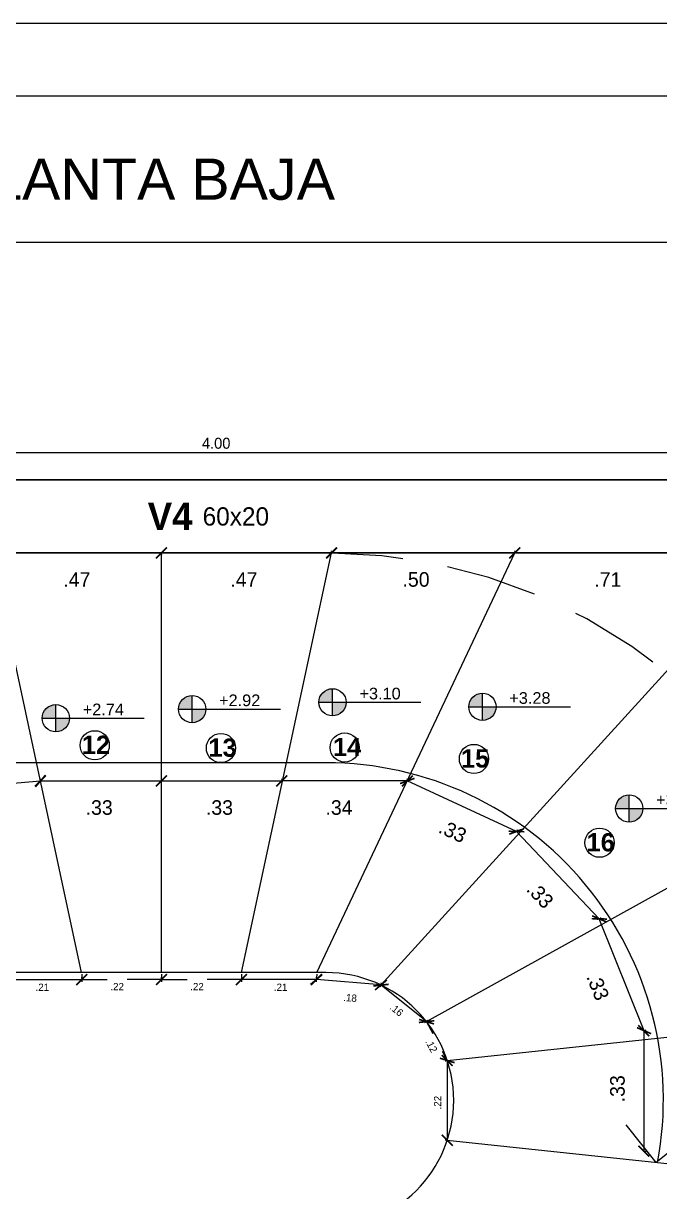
# Model space of a CAD drawing. Header units: millimetres. Extents: x -7 to 1246, y -1 to 1401.
# Drawn here: x 50.69 to 59.41, y 12.86 to 28.86 of the extents above; entities that cross this region are included whole.
import ezdxf
from ezdxf.enums import TextEntityAlignment as Align

# ---------------------------------------------------------------- set-up
doc = ezdxf.new("R2010")
doc.units = ezdxf.units.MM
doc.linetypes.add('HIDDEN', pattern=[0.375, 0.25, -0.125])
for name, color, linetype, lineweight in [('Anotaciones', 250, 'Continuous', 5), ('Cotas', 152, 'Continuous', 5), ('HATCH', 250, 'Continuous', 15), ('Muros', 7, 'Continuous', 30), ('Proyeccion', 252, 'HIDDEN', 13), ('Textos', 250, 'Continuous', 15), ('Vista', 252, 'Continuous', 13)]:
    doc.layers.add(name, color=color, linetype=linetype, lineweight=lineweight)
doc.layers.add('texto estructura', color=250, linetype='Continuous')
doc.styles.add('CENTURYGOTIC', font='GOTHIC.TTF')
doc.styles.add('Estilo_Generado_2', font='GOTHICB.TTF')
doc.styles.get("Standard").update_dxf_attribs({"font": 'arial.ttf'})
doc.dimstyles.new('1 20', dxfattribs={"dimtxt": 0.15, "dimasz": 0.08, "dimexe": 0.03, "dimexo": 0.02, "dimgap": 0.05, "dimtad": 1, "dimlfac": 0.2, "dimzin": 4, "dimdsep": 46, "dimtxsty": 'CENTURYGOTIC', "dimblk": 'ARCHTICK', "dimcen": 0.06, "dimclrd": 256, "dimclre": 256, "dimclrt": 251, "dimadec": 0, "dimazin": 0, "dimtfac": 1, "dimtofl": 0, "dimtmove": 2, "dimatfit": 3, "dimldrblk": 'ARCHTICK', "dimfxl": 1, "dimtolj": 1, "dimtzin": 0, "dimarcsym": 0})
doc.dimstyles.new('Cota 1-20', dxfattribs={"dimtxt": 0.2, "dimasz": 0.15, "dimexe": 0.03, "dimexo": 0.02, "dimgap": 0.05, "dimtad": 1, "dimlfac": 0.2, "dimzin": 4, "dimdsep": 46, "dimtxsty": 'CENTURYGOTIC', "dimblk": 'ARCHTICK', "dimcen": 0.6, "dimclrd": 256, "dimclre": 256, "dimclrt": 256, "dimadec": 0, "dimazin": 0, "dimtfac": 1, "dimtofl": 0, "dimtmove": 2, "dimatfit": 3, "dimldrblk": 'ARCHTICK', "dimfxl": 1, "dimtolj": 1, "dimtzin": 0, "dimarcsym": 0})

# ---------------------------------------------------------------- blocks, each defined once
blk = doc.blocks.new('_ArchTick')
at = {"color": 0, "linetype": 'ByBlock', "const_width": 0.15}
blk.add_lwpolyline([(-0.5, -0.5), (0.5, 0.5)], dxfattribs=at)
blk = doc.blocks.new('*D613')
at = {"layer": 'Cotas', "lineweight": -2, "transparency": 16777216}
for p, q in [((43.334, 22.391), (43.334, 23.012)), ((63.334, 22.982), (43.334, 22.982)), ((63.334, 22.391), (63.334, 23.012))]:
    blk.add_line(p, q, dxfattribs=at)
at = {"layer": 'Defpoints', "color": 0, "transparency": 16777216}
for p in [(43.334, 22.982), (43.334, 22.371), (63.334, 22.371)]:
    blk.add_point(p, dxfattribs=at)
at = {"layer": 'Cotas', "lineweight": -2, "transparency": 16777216, "xscale": 0.08, "yscale": 0.08, "zscale": 0.08, "rotation": 180}
blk.add_blockref('_ArchTick', (43.334, 22.982), dxfattribs=at)
at = {"layer": 'Cotas', "lineweight": -2, "transparency": 16777216, "xscale": 0.08, "yscale": 0.08, "zscale": 0.08}
blk.add_blockref('_ArchTick', (63.334, 22.982), dxfattribs=at)
at = {"layer": 'Cotas', "color": 251, "transparency": 16777216, "insert": (53.334, 23.111), "char_height": 0.15, "attachment_point": 5, "style": 'CENTURYGOTIC'}
blk.add_mtext('\\A1;4.00', dxfattribs=at)
blk = doc.blocks.new('*D622')
at = {"layer": 'Cotas', "lineweight": -2, "transparency": 16777216}
for p, q in [((49.276, 18.356), (50.925, 18.485)), ((50.923, 18.505), (50.922, 18.515)), ((49.274, 18.376), (49.273, 18.386))]:
    blk.add_line(p, q, dxfattribs=at)
at = {"layer": 'Defpoints', "color": 0, "transparency": 16777216}
for p in [(50.925, 18.485), (50.925, 18.485), (49.276, 18.356)]:
    blk.add_point(p, dxfattribs=at)
at = {"layer": 'Cotas', "lineweight": -2, "transparency": 16777216, "xscale": 0.15, "yscale": 0.15, "zscale": 0.15}
for p, rotation in [((50.925, 18.485), 4.461598424622991), ((49.276, 18.356), 184.461598424623)]:
    blk.add_blockref('_ArchTick', p, dxfattribs=dict(at, rotation=rotation))
at = {"layer": 'Cotas', "transparency": 16777216, "insert": (50.101, 18.055), "char_height": 0.2, "attachment_point": 5, "rotation": 4.4616, "style": 'CENTURYGOTIC'}
blk.add_mtext('\\A1;.33', dxfattribs=at)
blk = doc.blocks.new('*D628')
at = {"layer": 'Cotas', "lineweight": -2, "transparency": 16777216}
for p, q in [((50.253, 21.629), (50.253, 21.639)), ((50.253, 21.609), (52.584, 21.609)), ((52.584, 21.59), (52.584, 21.579))]:
    blk.add_line(p, q, dxfattribs=at)
at = {"layer": 'Defpoints', "color": 0, "transparency": 16777216}
for p in [(50.253, 21.609), (52.584, 21.61), (52.584, 21.609)]:
    blk.add_point(p, dxfattribs=at)
at = {"layer": 'Cotas', "lineweight": -2, "transparency": 16777216, "xscale": 0.15, "yscale": 0.15, "zscale": 0.15, "rotation": 180}
blk.add_blockref('_ArchTick', (50.253, 21.609), dxfattribs=at)
at = {"layer": 'Cotas', "lineweight": -2, "transparency": 16777216, "xscale": 0.15, "yscale": 0.15, "zscale": 0.15}
blk.add_blockref('_ArchTick', (52.584, 21.609), dxfattribs=at)
at = {"layer": 'Cotas', "transparency": 16777216, "insert": (51.424, 21.245), "char_height": 0.2, "attachment_point": 5, "style": 'CENTURYGOTIC'}
blk.add_mtext('\\A1;.47', dxfattribs=at)
blk = doc.blocks.new('Cota de nivel planta')
h = blk.add_hatch(color=256)
h.dxf.hatch_style = 1
h.paths.add_polyline_path([(0.466, 0), (0, 0), (0, -0.466, 0.414214)])
h.paths.add_polyline_path([(0, 0), (0, 0.466, 0.414214), (-0.466, 0)])
for p, q in [((0, -0.466), (0, 0.466)), ((-0.466, 0), (0.466, 0)), ((0.466, 0), (3.023, 0))]:
    blk.add_line(p, q)
blk.add_circle((0, 0), 0.466)
blk.add_attdef('NIVEL', text='', height=0.4).set_placement((1.628, 0.1), align=Align.CENTER)
blk = doc.blocks.new('*D390')
at = {"layer": 'Cotas', "lineweight": -2, "transparency": 16777216}
for p, q in [((50.462, 15.785), (50.462, 15.795)), ((50.462, 15.765), (51.49, 15.765)), ((51.49, 15.84), (51.49, 15.735))]:
    blk.add_line(p, q, dxfattribs=at)
at = {"layer": 'Defpoints', "color": 0, "transparency": 16777216}
for p in [(51.49, 15.86), (50.462, 15.765), (51.49, 15.765)]:
    blk.add_point(p, dxfattribs=at)
at = {"layer": 'Cotas', "lineweight": -2, "transparency": 16777216, "xscale": 0.15, "yscale": 0.15, "zscale": 0.15, "rotation": 180}
blk.add_blockref('_ArchTick', (50.462, 15.765), dxfattribs=at)
at = {"layer": 'Cotas', "lineweight": -2, "transparency": 16777216, "xscale": 0.15, "yscale": 0.15, "zscale": 0.15}
blk.add_blockref('_ArchTick', (51.49, 15.765), dxfattribs=at)
at = {"layer": 'Cotas', "transparency": 16777216, "insert": (50.951, 15.659), "char_height": 0.2, "attachment_point": 5, "style": 'CENTURYGOTIC'}
blk.add_mtext('\\A1;{\\H0.5x;.21}', dxfattribs=at)
blk = doc.blocks.new('*D395')
at = {"layer": 'Cotas', "lineweight": -2, "transparency": 16777216}
for p, q in [((53.68, 15.84), (53.68, 15.735)), ((54.708, 15.765), (53.68, 15.765)), ((54.708, 15.785), (54.708, 15.795))]:
    blk.add_line(p, q, dxfattribs=at)
at = {"layer": 'Defpoints', "color": 0, "transparency": 16777216}
for p in [(53.68, 15.86), (53.68, 15.765), (54.708, 15.765)]:
    blk.add_point(p, dxfattribs=at)
at = {"layer": 'Cotas', "lineweight": -2, "transparency": 16777216, "xscale": 0.15, "yscale": 0.15, "zscale": 0.15, "rotation": 180}
blk.add_blockref('_ArchTick', (53.68, 15.765), dxfattribs=at)
at = {"layer": 'Cotas', "lineweight": -2, "transparency": 16777216, "xscale": 0.15, "yscale": 0.15, "zscale": 0.15}
blk.add_blockref('_ArchTick', (54.708, 15.765), dxfattribs=at)
at = {"layer": 'Cotas', "transparency": 16777216, "insert": (54.218, 15.659), "char_height": 0.2, "attachment_point": 5, "style": 'CENTURYGOTIC'}
blk.add_mtext('\\A1;{\\H0.5x;.21}', dxfattribs=at)
blk = doc.blocks.new('*D396')
at = {"layer": 'Cotas', "lineweight": -2, "transparency": 16777216}
for p, q in [((54.714, 15.84), (54.705, 15.735)), ((55.593, 15.69), (54.708, 15.765)), ((55.594, 15.71), (55.595, 15.72))]:
    blk.add_line(p, q, dxfattribs=at)
at = {"layer": 'Defpoints', "color": 0, "transparency": 16777216}
for p in [(54.716, 15.86), (54.708, 15.765), (55.593, 15.69)]:
    blk.add_point(p, dxfattribs=at)
at = {"layer": 'Cotas', "lineweight": -2, "transparency": 16777216, "xscale": 0.15, "yscale": 0.15, "zscale": 0.15}
for p, rotation in [((54.708, 15.765), 175.1750385600208), ((55.593, 15.69), 355.1750385600208)]:
    blk.add_blockref('_ArchTick', p, dxfattribs=dict(at, rotation=rotation))
at = {"layer": 'Cotas', "transparency": 16777216, "insert": (55.17, 15.513), "char_height": 0.2, "attachment_point": 5, "rotation": 355.175, "style": 'CENTURYGOTIC'}
blk.add_mtext('\\A1;{\\H0.5x;.18}', dxfattribs=at)
blk = doc.blocks.new('*D397')
at = {"layer": 'Cotas', "lineweight": -2, "transparency": 16777216}
for p, q in [((51.49, 15.78), (51.49, 15.795)), ((51.49, 15.765), (51.839, 15.765)), ((52.585, 15.765), (52.114, 15.765)), ((52.585, 15.84), (52.585, 15.735))]:
    blk.add_line(p, q, dxfattribs=at)
at = {"layer": 'Defpoints', "color": 0, "transparency": 16777216}
for p in [(52.585, 15.86), (51.49, 15.76), (52.585, 15.765)]:
    blk.add_point(p, dxfattribs=at)
at = {"layer": 'Cotas', "lineweight": -2, "transparency": 16777216, "xscale": 0.15, "yscale": 0.15, "zscale": 0.15, "rotation": 180}
blk.add_blockref('_ArchTick', (51.49, 15.765), dxfattribs=at)
at = {"layer": 'Cotas', "lineweight": -2, "transparency": 16777216, "xscale": 0.15, "yscale": 0.15, "zscale": 0.15}
blk.add_blockref('_ArchTick', (52.585, 15.765), dxfattribs=at)
at = {"layer": 'Cotas', "transparency": 16777216, "insert": (51.976, 15.668), "char_height": 0.2, "attachment_point": 5, "style": 'CENTURYGOTIC'}
blk.add_mtext('\\A1;{\\H0.5x;.22}', dxfattribs=at)
blk = doc.blocks.new('*D398')
at = {"layer": 'Cotas', "lineweight": -2, "transparency": 16777216}
for p, q in [((52.585, 15.78), (52.585, 15.795)), ((52.585, 15.765), (52.934, 15.765)), ((53.68, 15.765), (53.209, 15.765)), ((53.68, 15.84), (53.68, 15.735))]:
    blk.add_line(p, q, dxfattribs=at)
at = {"layer": 'Defpoints', "color": 0, "transparency": 16777216}
for p in [(53.68, 15.86), (52.585, 15.76), (53.68, 15.765)]:
    blk.add_point(p, dxfattribs=at)
at = {"layer": 'Cotas', "lineweight": -2, "transparency": 16777216, "xscale": 0.15, "yscale": 0.15, "zscale": 0.15, "rotation": 180}
blk.add_blockref('_ArchTick', (52.585, 15.765), dxfattribs=at)
at = {"layer": 'Cotas', "lineweight": -2, "transparency": 16777216, "xscale": 0.15, "yscale": 0.15, "zscale": 0.15}
blk.add_blockref('_ArchTick', (53.68, 15.765), dxfattribs=at)
at = {"layer": 'Cotas', "transparency": 16777216, "insert": (53.071, 15.668), "char_height": 0.2, "attachment_point": 5, "style": 'CENTURYGOTIC'}
blk.add_mtext('\\A1;{\\H0.5x;.22}', dxfattribs=at)
blk = doc.blocks.new('*D399')
at = {"layer": 'Cotas', "lineweight": -2, "transparency": 16777216}
for p, q in [((54.916, 21.629), (54.916, 21.64)), ((57.428, 21.61), (54.916, 21.61)), ((57.428, 21.63), (57.428, 21.64))]:
    blk.add_line(p, q, dxfattribs=at)
at = {"layer": 'Defpoints', "color": 0, "transparency": 16777216}
for p in [(54.916, 21.61), (54.916, 21.609), (57.428, 21.61)]:
    blk.add_point(p, dxfattribs=at)
at = {"layer": 'Cotas', "lineweight": -2, "transparency": 16777216, "xscale": 0.15, "yscale": 0.15, "zscale": 0.15, "rotation": 180}
blk.add_blockref('_ArchTick', (54.916, 21.61), dxfattribs=at)
at = {"layer": 'Cotas', "lineweight": -2, "transparency": 16777216, "xscale": 0.15, "yscale": 0.15, "zscale": 0.15}
blk.add_blockref('_ArchTick', (57.428, 21.61), dxfattribs=at)
at = {"layer": 'Cotas', "transparency": 16777216, "insert": (56.074, 21.245), "char_height": 0.2, "attachment_point": 5, "style": 'CENTURYGOTIC'}
blk.add_mtext('\\A1;.50', dxfattribs=at)
blk = doc.blocks.new('*D400')
at = {"layer": 'Cotas', "lineweight": -2, "transparency": 16777216}
for p, q in [((57.428, 21.63), (57.428, 21.64)), ((57.428, 21.61), (60.984, 21.61)), ((60.984, 21.63), (60.984, 21.64))]:
    blk.add_line(p, q, dxfattribs=at)
at = {"layer": 'Defpoints', "color": 0, "transparency": 16777216}
for p in [(57.428, 21.61), (60.984, 21.61), (60.984, 21.61)]:
    blk.add_point(p, dxfattribs=at)
at = {"layer": 'Cotas', "lineweight": -2, "transparency": 16777216, "xscale": 0.15, "yscale": 0.15, "zscale": 0.15, "rotation": 180}
blk.add_blockref('_ArchTick', (57.428, 21.61), dxfattribs=at)
at = {"layer": 'Cotas', "lineweight": -2, "transparency": 16777216, "xscale": 0.15, "yscale": 0.15, "zscale": 0.15}
blk.add_blockref('_ArchTick', (60.984, 21.61), dxfattribs=at)
at = {"layer": 'Cotas', "transparency": 16777216, "insert": (58.704, 21.245), "char_height": 0.2, "attachment_point": 5, "style": 'CENTURYGOTIC'}
blk.add_mtext('\\A1;.71', dxfattribs=at)
blk = doc.blocks.new('*D402')
at = {"layer": 'Cotas', "lineweight": -2, "transparency": 16777216}
for p, q in [((54.916, 21.609), (52.584, 21.609)), ((54.916, 21.629), (54.916, 21.639)), ((52.584, 21.59), (52.584, 21.579))]:
    blk.add_line(p, q, dxfattribs=at)
at = {"layer": 'Defpoints', "color": 0, "transparency": 16777216}
for p in [(52.584, 21.61), (52.584, 21.609), (54.916, 21.609)]:
    blk.add_point(p, dxfattribs=at)
at = {"layer": 'Cotas', "lineweight": -2, "transparency": 16777216, "xscale": 0.15, "yscale": 0.15, "zscale": 0.15, "rotation": 180}
blk.add_blockref('_ArchTick', (52.584, 21.609), dxfattribs=at)
at = {"layer": 'Cotas', "lineweight": -2, "transparency": 16777216, "xscale": 0.15, "yscale": 0.15, "zscale": 0.15}
blk.add_blockref('_ArchTick', (54.916, 21.609), dxfattribs=at)
at = {"layer": 'Cotas', "transparency": 16777216, "insert": (53.714, 21.245), "char_height": 0.2, "attachment_point": 5, "style": 'CENTURYGOTIC'}
blk.add_mtext('\\A1;.47', dxfattribs=at)
blk = doc.blocks.new('qweeeewwww')
blk.add_line((353.7093, 278.5579), (353.7093, 279.7079))
blk.add_line((353.7093, 278.5579), (353.7093, 279.7079))
at = {"color": 152, "true_color": 0x2776bb}
blk.add_lwpolyline([(355.0696, 278.0377, 0.469527), (354.1604, 279.1329), (353.7093, 279.1329), (353.2583, 279.1329, 1), (353.2583, 277.2829), (353.7093, 277.2829), (354.328, 277.2829)], format="xyb", dxfattribs=at)
blk.add_lwpolyline([(353.2583, 278.5579, 1), (353.2583, 277.8579), (353.7093, 277.8579), (354.1604, 277.8579, 1), (354.1604, 278.5579), (353.7093, 278.5579)], format="xyb", close=True)
blk.add_lwpolyline([(353.2583, 278.5579, 1), (353.2583, 277.8579), (353.7093, 277.8579), (354.1604, 277.8579, 1), (354.1604, 278.5579), (353.7093, 278.5579)], format="xyb", close=True)
blk.add_lwpolyline([(355.1687, 278.1194), (355.0653, 278.0377), (354.9836, 278.1411)], dxfattribs=at)
at = {"layer": 'HATCH'}
for p, q in [((353.4903, 278.5579), (353.243, 279.7079)), ((353.9284, 278.5579), (354.1757, 279.7079)), ((354.1356, 278.5579), (354.6781, 279.7079)), ((354.3109, 278.5239), (355.3894, 279.7079)), ((354.4361, 278.4236), (355.9593, 279.2679)), ((354.4929, 278.3172), (355.9593, 278.4723)), ((354.4929, 278.0987), (355.9593, 277.9436))]:
    blk.add_line(p, q, dxfattribs=at)
at = {"layer": 'Muros'}
blk.add_lwpolyline([(351.8593, 279.7079), (351.8593, 279.9079), (355.8593, 279.9079), (355.8593, 279.7079)], close=True, dxfattribs=at)
at = {"layer": 'Proyeccion'}
blk.add_lwpolyline([(353.2583, 276.7079, -1), (353.2583, 279.7079), (354.1604, 279.7079, -1), (354.1604, 276.7079)], format="xyb", close=True, dxfattribs=at)
blk = doc.blocks.new('*D468')
at = {"layer": 'Cotas', "lineweight": -2, "transparency": 16777216}
for p, q in [((52.584, 18.505), (52.584, 18.515)), ((52.584, 18.485), (54.234, 18.485)), ((54.234, 18.505), (54.234, 18.515))]:
    blk.add_line(p, q, dxfattribs=at)
at = {"layer": 'Defpoints', "color": 0, "transparency": 16777216}
for p in [(52.584, 18.485), (54.234, 18.485), (54.234, 18.485)]:
    blk.add_point(p, dxfattribs=at)
at = {"layer": 'Cotas', "lineweight": -2, "transparency": 16777216, "xscale": 0.15, "yscale": 0.15, "zscale": 0.15, "rotation": 180}
blk.add_blockref('_ArchTick', (52.584, 18.485), dxfattribs=at)
at = {"layer": 'Cotas', "lineweight": -2, "transparency": 16777216, "xscale": 0.15, "yscale": 0.15, "zscale": 0.15}
blk.add_blockref('_ArchTick', (54.234, 18.485), dxfattribs=at)
at = {"layer": 'Cotas', "transparency": 16777216, "insert": (53.379, 18.12), "char_height": 0.2, "attachment_point": 5, "style": 'CENTURYGOTIC'}
blk.add_mtext('\\A1;.33', dxfattribs=at)
blk = doc.blocks.new('*D469')
at = {"layer": 'Cotas', "lineweight": -2, "transparency": 16777216}
for p, q in [((50.925, 18.505), (50.925, 18.515)), ((50.925, 18.485), (52.584, 18.485)), ((52.584, 18.505), (52.584, 18.515))]:
    blk.add_line(p, q, dxfattribs=at)
at = {"layer": 'Defpoints', "color": 0, "transparency": 16777216}
for p in [(50.925, 18.485), (52.584, 18.485), (52.584, 18.485)]:
    blk.add_point(p, dxfattribs=at)
at = {"layer": 'Cotas', "lineweight": -2, "transparency": 16777216, "xscale": 0.15, "yscale": 0.15, "zscale": 0.15, "rotation": 180}
blk.add_blockref('_ArchTick', (50.925, 18.485), dxfattribs=at)
at = {"layer": 'Cotas', "lineweight": -2, "transparency": 16777216, "xscale": 0.15, "yscale": 0.15, "zscale": 0.15}
blk.add_blockref('_ArchTick', (52.584, 18.485), dxfattribs=at)
at = {"layer": 'Cotas', "transparency": 16777216, "insert": (51.73, 18.12), "char_height": 0.2, "attachment_point": 5, "style": 'CENTURYGOTIC'}
blk.add_mtext('\\A1;.33', dxfattribs=at)
blk = doc.blocks.new('*D470')
at = {"layer": 'Cotas', "lineweight": -2, "transparency": 16777216}
for p, q in [((54.234, 18.505), (54.234, 18.515)), ((55.954, 18.485), (54.234, 18.485)), ((55.954, 18.505), (55.954, 18.515))]:
    blk.add_line(p, q, dxfattribs=at)
at = {"layer": 'Defpoints', "color": 0, "transparency": 16777216}
for p in [(54.234, 18.485), (54.234, 18.485), (55.954, 18.485)]:
    blk.add_point(p, dxfattribs=at)
at = {"layer": 'Cotas', "lineweight": -2, "transparency": 16777216, "xscale": 0.15, "yscale": 0.15, "zscale": 0.15, "rotation": 180}
blk.add_blockref('_ArchTick', (54.234, 18.485), dxfattribs=at)
at = {"layer": 'Cotas', "lineweight": -2, "transparency": 16777216, "xscale": 0.15, "yscale": 0.15, "zscale": 0.15}
blk.add_blockref('_ArchTick', (55.954, 18.485), dxfattribs=at)
at = {"layer": 'Cotas', "transparency": 16777216, "insert": (55.018, 18.12), "char_height": 0.2, "attachment_point": 5, "style": 'CENTURYGOTIC'}
blk.add_mtext('\\A1;.34', dxfattribs=at)
blk = doc.blocks.new('*D471')
at = {"layer": 'Cotas', "lineweight": -2, "transparency": 16777216}
for p, q in [((59.197, 15.063), (59.197, 13.414)), ((59.217, 15.063), (59.227, 15.063)), ((59.217, 13.414), (59.227, 13.414))]:
    blk.add_line(p, q, dxfattribs=at)
at = {"layer": 'Defpoints', "color": 0, "transparency": 16777216}
for p in [(59.197, 15.063), (59.197, 13.414), (59.197, 13.414)]:
    blk.add_point(p, dxfattribs=at)
at = {"layer": 'Cotas', "lineweight": -2, "transparency": 16777216, "xscale": 0.15, "yscale": 0.15, "zscale": 0.15}
for p, rotation in [((59.197, 15.063), 90), ((59.197, 13.414), 270)]:
    blk.add_blockref('_ArchTick', p, dxfattribs=dict(at, rotation=rotation))
at = {"layer": 'Cotas', "transparency": 16777216, "insert": (58.836, 14.268), "char_height": 0.2, "attachment_point": 5, "rotation": 90, "style": 'CENTURYGOTIC'}
blk.add_mtext('\\A1;.33', dxfattribs=at)
blk = doc.blocks.new('*D472')
at = {"layer": 'Cotas', "lineweight": -2, "transparency": 16777216}
for p, q in [((57.451, 17.793), (55.954, 18.485)), ((55.962, 18.503), (55.966, 18.512)), ((57.46, 17.811), (57.464, 17.82))]:
    blk.add_line(p, q, dxfattribs=at)
at = {"layer": 'Defpoints', "color": 0, "transparency": 16777216}
for p in [(55.954, 18.485), (55.954, 18.485), (57.451, 17.793)]:
    blk.add_point(p, dxfattribs=at)
at = {"layer": 'Cotas', "lineweight": -2, "transparency": 16777216, "xscale": 0.15, "yscale": 0.15, "zscale": 0.15}
for p, rotation in [((55.954, 18.485), 155.2023528439512), ((57.451, 17.793), 335.2023528439512)]:
    blk.add_blockref('_ArchTick', p, dxfattribs=dict(at, rotation=rotation))
at = {"layer": 'Cotas', "transparency": 16777216, "insert": (56.577, 17.796), "char_height": 0.2, "attachment_point": 5, "rotation": 335.2024, "style": 'CENTURYGOTIC'}
blk.add_mtext('\\A1;.33', dxfattribs=at)
blk = doc.blocks.new('*D473')
at = {"layer": 'Cotas', "lineweight": -2, "transparency": 16777216}
for p, q in [((58.586, 16.596), (57.451, 17.793)), ((57.466, 17.807), (57.473, 17.814)), ((58.601, 16.609), (58.608, 16.616))]:
    blk.add_line(p, q, dxfattribs=at)
at = {"layer": 'Defpoints', "color": 0, "transparency": 16777216}
for p in [(57.451, 17.793), (57.451, 17.793), (58.586, 16.596)]:
    blk.add_point(p, dxfattribs=at)
at = {"layer": 'Cotas', "lineweight": -2, "transparency": 16777216, "xscale": 0.15, "yscale": 0.15, "zscale": 0.15}
for p, rotation in [((57.451, 17.793), 133.4682352290293), ((58.586, 16.596), 313.4682352290293)]:
    blk.add_blockref('_ArchTick', p, dxfattribs=dict(at, rotation=rotation))
at = {"layer": 'Cotas', "transparency": 16777216, "insert": (57.775, 16.922), "char_height": 0.2, "attachment_point": 5, "rotation": 313.4682, "style": 'CENTURYGOTIC'}
blk.add_mtext('\\A1;.33', dxfattribs=at)
blk = doc.blocks.new('*D474')
at = {"layer": 'Cotas', "lineweight": -2, "transparency": 16777216}
for p, q in [((58.568, 16.588), (58.558, 16.585)), ((59.2, 15.064), (58.586, 16.596)), ((59.216, 15.071), (59.228, 15.076))]:
    blk.add_line(p, q, dxfattribs=at)
at = {"layer": 'Defpoints', "color": 0, "transparency": 16777216}
for p in [(58.586, 16.596), (58.586, 16.596), (59.197, 15.063)]:
    blk.add_point(p, dxfattribs=at)
at = {"layer": 'Cotas', "lineweight": -2, "transparency": 16777216, "xscale": 0.15, "yscale": 0.15, "zscale": 0.15}
for p, rotation in [((58.586, 16.596), 111.8361084040424), ((59.2, 15.064), 291.8361084040424)]:
    blk.add_blockref('_ArchTick', p, dxfattribs=dict(at, rotation=rotation))
at = {"layer": 'Cotas', "transparency": 16777216, "insert": (58.566, 15.667), "char_height": 0.2, "attachment_point": 5, "rotation": 291.8361, "style": 'CENTURYGOTIC'}
blk.add_mtext('\\A1;.33', dxfattribs=at)
blk = doc.blocks.new('*D481')
at = {"layer": 'Cotas', "lineweight": -2, "transparency": 16777216}
for p, q in [((56.482, 14.656), (56.472, 14.656)), ((56.502, 14.656), (56.502, 13.564)), ((56.482, 13.564), (56.472, 13.564))]:
    blk.add_line(p, q, dxfattribs=at)
at = {"layer": 'Defpoints', "color": 0, "transparency": 16777216}
for p in [(56.502, 14.656), (56.502, 13.564), (56.502, 13.564)]:
    blk.add_point(p, dxfattribs=at)
at = {"layer": 'Cotas', "lineweight": -2, "transparency": 16777216, "xscale": 0.15, "yscale": 0.15, "zscale": 0.15}
for p, rotation in [((56.502, 14.656), 90), ((56.502, 13.564), 270)]:
    blk.add_blockref('_ArchTick', p, dxfattribs=dict(at, rotation=rotation))
at = {"layer": 'Cotas', "transparency": 16777216, "insert": (56.37, 14.078), "char_height": 0.2, "attachment_point": 5, "rotation": 90, "style": 'CENTURYGOTIC'}
blk.add_mtext('\\A1;{\\H0.5x;.22}', dxfattribs=at)
blk = doc.blocks.new('*D482')
at = {"layer": 'Cotas', "lineweight": -2, "transparency": 16777216}
for p, q in [((55.629, 15.731), (55.576, 15.664)), ((56.218, 15.188), (55.594, 15.688)), ((56.23, 15.204), (56.236, 15.212))]:
    blk.add_line(p, q, dxfattribs=at)
at = {"layer": 'Defpoints', "color": 0, "transparency": 16777216}
for p in [(55.594, 15.688), (55.641, 15.746), (56.218, 15.188)]:
    blk.add_point(p, dxfattribs=at)
at = {"layer": 'Cotas', "lineweight": -2, "transparency": 16777216, "xscale": 0.15, "yscale": 0.15, "zscale": 0.15}
for p, rotation in [((55.594, 15.688), 141.2875084714929), ((56.218, 15.188), 321.2875084714929)]:
    blk.add_blockref('_ArchTick', p, dxfattribs=dict(at, rotation=rotation))
at = {"layer": 'Cotas', "transparency": 16777216, "insert": (55.806, 15.348), "char_height": 0.2, "attachment_point": 5, "rotation": 321.2875, "style": 'CENTURYGOTIC'}
blk.add_mtext('\\A1;{\\H0.5x;.16}', dxfattribs=at)
blk = doc.blocks.new('*D483')
at = {"layer": 'Cotas', "lineweight": -2, "transparency": 16777216}
for p, q in [((56.241, 15.199), (56.192, 15.172)), ((56.218, 15.187), (56.305, 15.024)), ((56.502, 14.656), (56.435, 14.781)), ((56.484, 14.647), (56.475, 14.642))]:
    blk.add_line(p, q, dxfattribs=at)
at = {"layer": 'Defpoints', "color": 0, "transparency": 16777216}
for p in [(56.259, 15.208), (56.218, 15.187), (56.502, 14.656)]:
    blk.add_point(p, dxfattribs=at)
at = {"layer": 'Cotas', "lineweight": -2, "transparency": 16777216, "xscale": 0.15, "yscale": 0.15, "zscale": 0.15}
for p, rotation in [((56.218, 15.187), 118.1135848849351), ((56.502, 14.656), 298.1135848849351)]:
    blk.add_blockref('_ArchTick', p, dxfattribs=dict(at, rotation=rotation))
at = {"layer": 'Cotas', "transparency": 16777216, "insert": (56.285, 14.857), "char_height": 0.2, "attachment_point": 5, "rotation": 298.1136, "style": 'CENTURYGOTIC'}
blk.add_mtext('\\A1;{\\H0.5x;.12}', dxfattribs=at)

msp = doc.modelspace()

# ---------------------------------------------------------------- linework, layer by layer
at = {"lineweight": 13}
msp.add_lwpolyline([(37.825, -0.835), (79.825, -0.835), (79.825, 28.865), (37.825, 28.865)], close=True, dxfattribs=at)
at = {"lineweight": 13, "ltscale": 0.05}
msp.add_lwpolyline([(40.525, 0.165), (78.825, 0.165), (78.825, 27.865), (38.025, 27.865)], dxfattribs=at)
for centre in [(51.669, 18.974), (53.399, 18.936), (55.096, 18.944), (56.868, 18.787), (58.59, 17.639)]:
    msp.add_circle(centre, 0.2)
at = {"layer": 'Vista'}
msp.add_line((40.525, 25.865), (78.825, 25.865), dxfattribs=at)

# ---------------------------------------------------------------- block references
at = {"xscale": 5.000000000004291, "yscale": 5.000000000004291, "zscale": 5.000000000004291}
msp.add_blockref('qweeeewwww', (-1715.962, -1376.93), dxfattribs=at)
ref = msp.add_blockref('Cota de nivel planta', (54.929, 19.563), dxfattribs=dict(xscale=0.4, yscale=0.4, zscale=0.4))
ref.add_attrib('NIVEL', '+3.10', dxfattribs={"layer": 'Anotaciones', "height": 0.16}).set_placement((55.581, 19.603), align=Align.CENTER)
ref = msp.add_blockref('Cota de nivel planta', (56.984, 19.502), dxfattribs=dict(xscale=0.4, yscale=0.4, zscale=0.4))
ref.add_attrib('NIVEL', '+3.28', dxfattribs={"layer": 'Anotaciones', "height": 0.16}).set_placement((57.635, 19.542), align=Align.CENTER)
ref = msp.add_blockref('Cota de nivel planta', (51.136, 19.345), dxfattribs=dict(xscale=0.4, yscale=0.4, zscale=0.4))
ref.add_attrib('NIVEL', '+2.74', dxfattribs={"layer": 'Anotaciones', "height": 0.16}).set_placement((51.787, 19.385), align=Align.CENTER)
ref = msp.add_blockref('Cota de nivel planta', (53.005, 19.47), dxfattribs=dict(xscale=0.4, yscale=0.4, zscale=0.4))
ref.add_attrib('NIVEL', '+2.92', dxfattribs={"layer": 'Anotaciones', "height": 0.16}).set_placement((53.656, 19.51), align=Align.CENTER)
ref = msp.add_blockref('Cota de nivel planta', (58.997, 18.108), dxfattribs=dict(xscale=0.4, yscale=0.4, zscale=0.4))
ref.add_attrib('NIVEL', '+3.46', dxfattribs={"layer": 'Anotaciones', "height": 0.16}).set_placement((59.648, 18.148), align=Align.CENTER)

# ---------------------------------------------------------------- texts
at = {"layer": 'texto estructura', "linetype": 'Continuous', "insert": (54.059, 22.297), "char_height": 0.375, "attachment_point": 3, "line_spacing_factor": 0.97018, "style": 'Estilo_Generado_2'}
msp.add_mtext('\\A1;V4{\\fCentury Gothic|b0|i0|c0|p34; \\H0.66667x;60x20}', dxfattribs=at)
at = {"layer": 'Textos', "insert": (41.346, 27.012), "char_height": 0.56404, "attachment_point": 1}
msp.add_mtext_dynamic_manual_height_columns('DETALLE ESCALERA: PLANTA BAJA', width=26.07968, gutter_width=2.82, heights=[0], dxfattribs=at)
at = {"layer": 'Textos', "linetype": 'Continuous', "char_height": 0.25, "width": 21.5584, "attachment_point": 3, "style": 'Estilo_Generado_2'}
for s, insert in [('\\A1;\\pxql;{\\f@Arial Unicode MS|b1|i0|c0|p34;12}', (73.05, 19.106)), ('\\A1;\\pxql;{\\f@Arial Unicode MS|b1|i0|c0|p34;13}', (74.786, 19.067)), ('\\A1;\\pxql;{\\f@Arial Unicode MS|b1|i0|c0|p34;14}', (76.493, 19.075)), ('\\A1;\\pxql;{\\f@Arial Unicode MS|b1|i0|c0|p34;15}', (78.248, 18.919)), ('\\A1;\\pxql;{\\f@Arial Unicode MS|b1|i0|c0|p34;16}', (79.97, 17.77))]:
    msp.add_mtext(s, dxfattribs=dict(at, insert=insert))

# ---------------------------------------------------------------- dimensions: what is measured, and where the dimension line sits
at = {"layer": 'Cotas'}
dim = msp.add_linear_dim(base=(43.334, 22.982), p1=(63.334, 22.371), p2=(43.334, 22.371), dimstyle='1 20', dxfattribs=at)
dim.commit()
dim.dimension.update_dxf_attribs({"geometry": '*D613', "text_midpoint": (53.334, 23.111)})
for base, p1, p2, picture, middle in [((52.584, 21.609), (50.253, 21.609), (52.584, 21.61), '*D628', (51.424, 21.245)), ((60.984, 21.61), (57.428, 21.61), (60.984, 21.61), '*D400', (58.704, 21.245)), ((52.584, 18.485), (50.925, 18.485), (52.584, 18.485), '*D469', (51.73, 18.12)), ((54.234, 18.485), (52.584, 18.485), (54.234, 18.485), '*D468', (53.379, 18.12))]:
    dim = msp.add_linear_dim(base=base, p1=p1, p2=p2, dimstyle='Cota 1-20', dxfattribs=at)
    dim.commit()
    dim.dimension.update_dxf_attribs({"geometry": picture, "text_midpoint": middle, "dimtype": 160})
for base, p1, p2, angle, picture, middle in [((52.584, 21.609), (54.916, 21.609), (52.584, 21.61), 180, '*D402', (53.714, 21.245)), ((54.916, 21.61), (57.428, 21.61), (54.916, 21.609), 180, '*D399', (56.074, 21.245)), ((50.925, 18.485), (49.276, 18.356), (50.925, 18.485), 4.4616, '*D622', (50.101, 18.055)), ((54.234, 18.485), (55.954, 18.485), (54.234, 18.485), 180, '*D470', (55.018, 18.12)), ((55.954, 18.485), (57.451, 17.793), (55.954, 18.485), 155.2024, '*D472', (56.577, 17.796)), ((57.451, 17.793), (58.586, 16.596), (57.451, 17.793), 133.4682, '*D473', (57.775, 16.922)), ((58.586, 16.596), (59.197, 15.063), (58.586, 16.596), 111.8361, '*D474', (58.566, 15.667)), ((59.197, 13.414), (59.197, 15.063), (59.197, 13.414), 270, '*D471', (58.836, 14.268))]:
    dim = msp.add_linear_dim(base=base, p1=p1, p2=p2, angle=angle, dimstyle='Cota 1-20', dxfattribs=at)
    dim.commit()
    dim.dimension.update_dxf_attribs({"geometry": picture, "text_midpoint": middle, "dimtype": 160})
for base, p1, p2, picture, middle in [((51.49, 15.765), (50.462, 15.765), (51.49, 15.86), '*D390', (50.951, 15.659)), ((52.585, 15.765), (51.49, 15.76), (52.585, 15.86), '*D397', (51.976, 15.668)), ((53.68, 15.765), (52.585, 15.76), (53.68, 15.86), '*D398', (53.071, 15.668))]:
    dim = msp.add_linear_dim(base=base, p1=p1, p2=p2, text='{\\H0.5x;<>}', dimstyle='Cota 1-20', dxfattribs=at)
    dim.commit()
    dim.dimension.update_dxf_attribs({"geometry": picture, "text_midpoint": middle, "dimtype": 160})
for base, p1, p2, angle, picture, middle in [((53.68, 15.765), (54.708, 15.765), (53.68, 15.86), 180, '*D395', (54.218, 15.659)), ((54.708, 15.765), (55.593, 15.69), (54.716, 15.86), 175.175, '*D396', (55.17, 15.513)), ((55.594, 15.688), (56.218, 15.188), (55.641, 15.746), 141.2875, '*D482', (55.806, 15.348)), ((56.218, 15.187), (56.502, 14.656), (56.259, 15.208), 118.1136, '*D483', (56.285, 14.857)), ((56.502, 13.564), (56.502, 14.656), (56.502, 13.564), 270, '*D481', (56.37, 14.078))]:
    dim = msp.add_linear_dim(base=base, p1=p1, p2=p2, angle=angle, text='{\\H0.5x;<>}', dimstyle='Cota 1-20', dxfattribs=at)
    dim.commit()
    dim.dimension.update_dxf_attribs({"geometry": picture, "text_midpoint": middle, "dimtype": 160})

doc.saveas('drawing.dxf')
